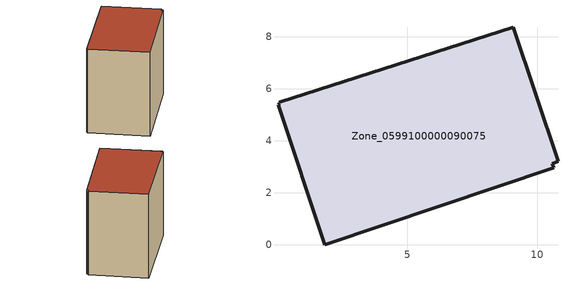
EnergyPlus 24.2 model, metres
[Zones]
Zone_0599100000090075
 floor ground (C_G): 0.1,5.41 0.07,5.47 9.08,8.36 10.8,3.2 10.58,3.12 10.64,2.96 1.82,0 0.02,5.39 z0.46
 wall outside (C_F): 10.8,3.2 9.08,8.36 0.07,5.47 0.1,5.41 0.02,5.39 1.82,0 10.64,2.96 10.58,3.12 10.8,3.2 z0.46:8.6
 roof outside (C_R): 0.1,5.41 0.02,5.39 1.82,0 10.64,2.96 10.58,3.12 10.8,3.2 9.08,8.36 0.07,5.47 z8.6
[BUILDING]
Pand.0599100000090075: North Axis=0; Terrain=City; Loads Convergence Tolerance Value=0.04; Temperature Convergence Tolerance Value=0.4; Solar Distribution=FullExterior; Maximum Number of Warmup Days=25; Minimum Number of Warmup Days=1
[Site:Location]
Rotterdam.The.Hague.AP_ZH_NLD Design_Conditions: Latitude=51.96; Longitude=4.45; Time Zone=1; Elevation=-4.5
[SITE:GROUNDTEMPERATURE:BUILDINGSURFACE]
18, 18, 18, 18, 18, 18, 18, 18, 18, 18, 18, 18
[MATERIAL] Thermal Absorptance=0.9; Solar Absorptance=0.7; Visible Absorptance=0.7
Name | Roughness | Thickness | Conductivity | Density | Specific Heat
G.TC.1965-1974 | MediumSmooth | 0.15 | 0.882353 | 540 | 1210
F.TC.1965-1974 | Rough | 0.3 | 0.697674 | 1920 | 840
R.TC.1965-1974 | MediumRough | 0.2 | 0.232558 | 1500 | 1000
[CONSTRUCTION]
C_G: G.TC.1965-1974
C_F: F.TC.1965-1974
C_R: R.TC.1965-1974
[ZONE]
Zone_0599100000090075: Type=1; Multiplier=1; Ceiling Height=Autocalculate; Volume=Autocalculate; Floor Area=autocalculate; Part of Total Floor Area=Yes
[ZONEINFILTRATION:DESIGNFLOWRATE]
Infil_Zone_0599100000090075: Zone or ZoneList or Space or SpaceList=Zone_0599100000090075; Schedule=AlwaysOn; Design Flow Rate Calculation Method=Flow/Area; Flow Rate per Floor Area=0.003; Constant Term Coefficient=1; Temperature Term Coefficient=0; Velocity Term Coefficient=0; Velocity Squared Term Coefficient=0
[HVACTEMPLATE:ZONE:IDEALLOADSAIRSYSTEM]
Zone_0599100000090075: Maximum Heating Supply Air Temperature=50; Minimum Cooling Supply Air Temperature=13; Maximum Heating Supply Air Humidity Ratio=0.0156; Minimum Cooling Supply Air Humidity Ratio=0.0077; Heating Limit=NoLimit; Cooling Limit=NoLimit; Dehumidification Control Type=ConstantSensibleHeatRatio; Cooling Sensible Heat Ratio=0.7; Dehumidification Setpoint=60; Humidification Control Type=None; Humidification Setpoint=30; Outdoor Air Method=None; Outdoor Air Flow Rate per Person=0.00944; Outdoor Air Flow Rate per Zone Floor Area=0; Outdoor Air Flow Rate per Zone=0; Demand Controlled Ventilation Type=None; Outdoor Air Economizer Type=NoEconomizer; Heat Recovery Type=None; Sensible Heat Recovery Effectiveness=0.7; Latent Heat Recovery Effectiveness=0.65
[ZONECONTROL:THERMOSTAT]
ThermostatControl_Zone_0599100000090075: Zone or ZoneList=Zone_0599100000090075; Control Type Schedule=DualSetpointControlType; Control 1=Thermostat_Zone_0599100000090075; Temperature Difference Between Cutout And Setpoint=0
[THERMOSTATSETPOINT:DUALSETPOINT]
Thermostat_Zone_0599100000090075: Heating Setpoint Temperature Schedule=HeatingSetpoint_Zone_0599100000090075; Cooling Setpoint Temperature Schedule=CoolingSetpoint_Zone_0599100000090075
[SCHEDULE:COMPACT]
HeatingSetpoint_Zone_0599100000090075: Through: 12/31, For: AllDays, Until: 24:00, 21
CoolingSetpoint_Zone_0599100000090075: Through: 12/31, For: AllDays, Until: 24:00, 24
DualSetpointControlType: Through: 12/31, For: AllDays, Until: 24:00, 4
AlwaysOn: Through: 12/31, For: AllDays, Until: 24:00, 1
